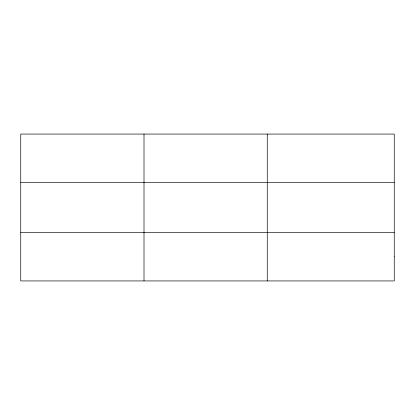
<?xml version="1.0" encoding="UTF-8"?>
<svg xmlns="http://www.w3.org/2000/svg" width="415" height="415" viewBox="0 0 415 415"><rect width="100%" height="100%" fill="white"/><g stroke="black" fill="none" stroke-linecap="round" stroke-linejoin="round"><path stroke-width="0.62" d="M144.005 134.066L144.005 280.934M267.26 134.066L267.26 280.934M20.75 182.533L394.25 182.533M20.75 232.467L394.25 232.467M394.25 256.698L394.25 280.934L20.75 280.934L20.75 134.066L394.25 134.066L394.25 256.698"/></g></svg>
